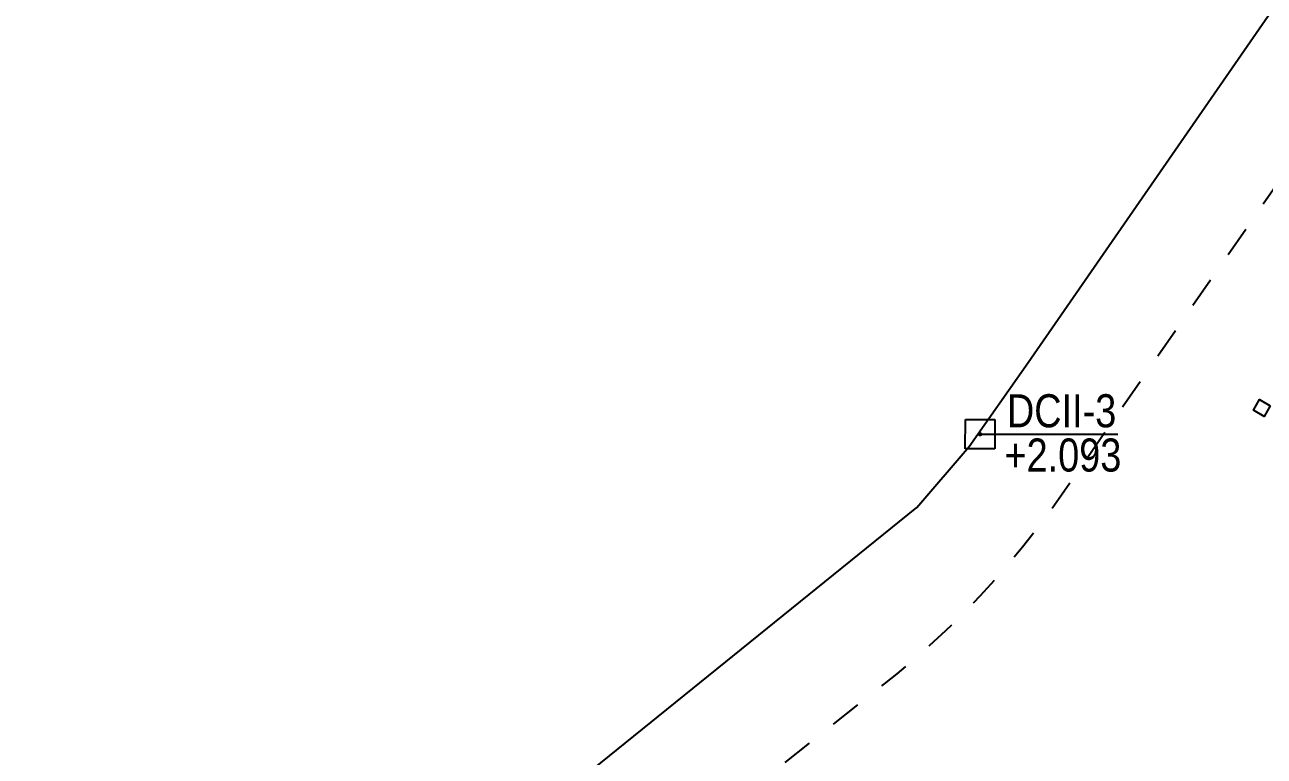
# Model space of a CAD drawing. Header units: millimetres. Extents: x 100 to 288, y -65 to 177.
# Drawn here: x 171.354 to 175.37, y 167.667 to 170.037 of the extents above; entities that cross this region are included whole.
import ezdxf
from ezdxf.enums import TextEntityAlignment as Align

# ---------------------------------------------------------------- set-up
doc = ezdxf.new("R2010")
doc.units = ezdxf.units.MM
doc.header["$LTSCALE"] = 0.3
doc.header["$MEASUREMENT"] = 0
doc.linetypes.add('DASHDOTX2', pattern=[2, 1, -0.5, 0, -0.5])
for name, color, linetype in [('12_Diemtoadocoso', 1, 'CONTINUOUS'), ('HATCH1', 8, 'CONTINUOUS'), ('KT', 8, 'CONTINUOUS')]:
    doc.layers.add(name, color=color, linetype=linetype)
doc.styles.add('VNI', font='VHELVCN.TTF')

# ---------------------------------------------------------------- blocks, each defined once
blk = doc.blocks.new('12_Diemtoadocoso')
at = {"layer": '12_Diemtoadocoso', "color": 0}
for p, q in [((-1, 1), (1, 1)), ((1, -1), (-1, -1))]:
    blk.add_line(p, q, dxfattribs=at)
at = {"layer": 'HATCH1', "color": 0}
for p, q in [((-1, -1), (-1, 1)), ((1, 1), (1, -1))]:
    blk.add_line(p, q, dxfattribs=at)
at = {"layer": 'HATCH1', "color": 0, "const_width": 0.15}
blk.add_lwpolyline([(-0.075, 0, 1), (0.075, 0, 1)], format="xyb", close=True, dxfattribs=at)

msp = doc.modelspace()

# ---------------------------------------------------------------- linework, layer by layer
at = {"layer": 'HATCH1'}
for points in [[(167.44391, 166.2455), (168.06911, 164.8987), (168.2371, 164.65479), (168.53739, 164.45594), (168.88758, 164.38308), (169.21845, 164.43651), (170.68186, 165.5948), (174.24422, 168.47244), (174.41371, 168.66998), (174.60553, 168.94277), (176.14155, 171.16224), (176.27362, 171.3502), (176.36931, 171.55638), (176.45637, 171.85476), (176.48703, 172.16652), (176.44946, 172.48457), (176.09611, 173.7975)], [(175.38953, 168.8026), (175.37016, 168.76802), (175.33544, 168.78791), (175.35482, 168.82249), (175.38953, 168.8026)], [(174.44943, 168.71014), (174.89612, 168.71014)]]:
    msp.add_lwpolyline(points, dxfattribs=at)
at = {"layer": 'HATCH1', "ltscale": 5}
msp.add_lwpolyline([(167.44391, 166.2455), (168.06911, 164.8987), (168.2371, 164.65479), (168.53739, 164.45594), (168.88758, 164.38308), (169.21845, 164.43651), (170.68186, 165.5948), (174.24422, 168.47244), (174.41371, 168.66998), (174.60553, 168.94277), (176.14155, 171.16224), (176.27362, 171.3502), (176.36931, 171.55638), (176.45637, 171.85476), (176.48703, 172.16652), (176.44946, 172.48457), (176.09611, 173.7975)], dxfattribs=at)
at = {"layer": 'KT', "linetype": 'DASHDOTX2', "lineweight": -2, "ltscale": 0.0005, "flags": 128}
msp.add_lwpolyline([(185.46005, 165.98979), (180.34871, 173.65276), (177.41641, 172.1069, 0.1199755), (176.87523, 171.62782), (174.71299, 168.51266, -0.0751899), (174.13844, 167.90102), (168.14392, 163.15897), (175.38711, 150.75415), (182.53181, 154.92594), (179.07267, 160.89523), (186.09118, 164.81508), (185.97885, 165.05559), (185.4891, 165.94624), (185.46005, 165.98979)], format="xyb", dxfattribs=at)

# ---------------------------------------------------------------- block references
at = {"layer": 'HATCH1', "xscale": 0.04761927266360727, "yscale": 0.04761927266372368, "zscale": 0.04761927266290773, "rotation": 359.7850920779433}
msp.add_blockref('12_Diemtoadocoso', (174.44943, 168.71014), dxfattribs=at)

# ---------------------------------------------------------------- texts
at = {"layer": 'HATCH1', "style": 'VNI'}
msp.add_text('DCII-3', height=0.107143, dxfattribs=at).set_placement((174.71372, 168.70049), align=Align.BOTTOM_CENTER)
msp.add_text('+2.093', height=0.107143, dxfattribs=at).set_placement((174.71801, 168.69642), align=Align.TOP_CENTER)

doc.saveas('drawing.dxf')
